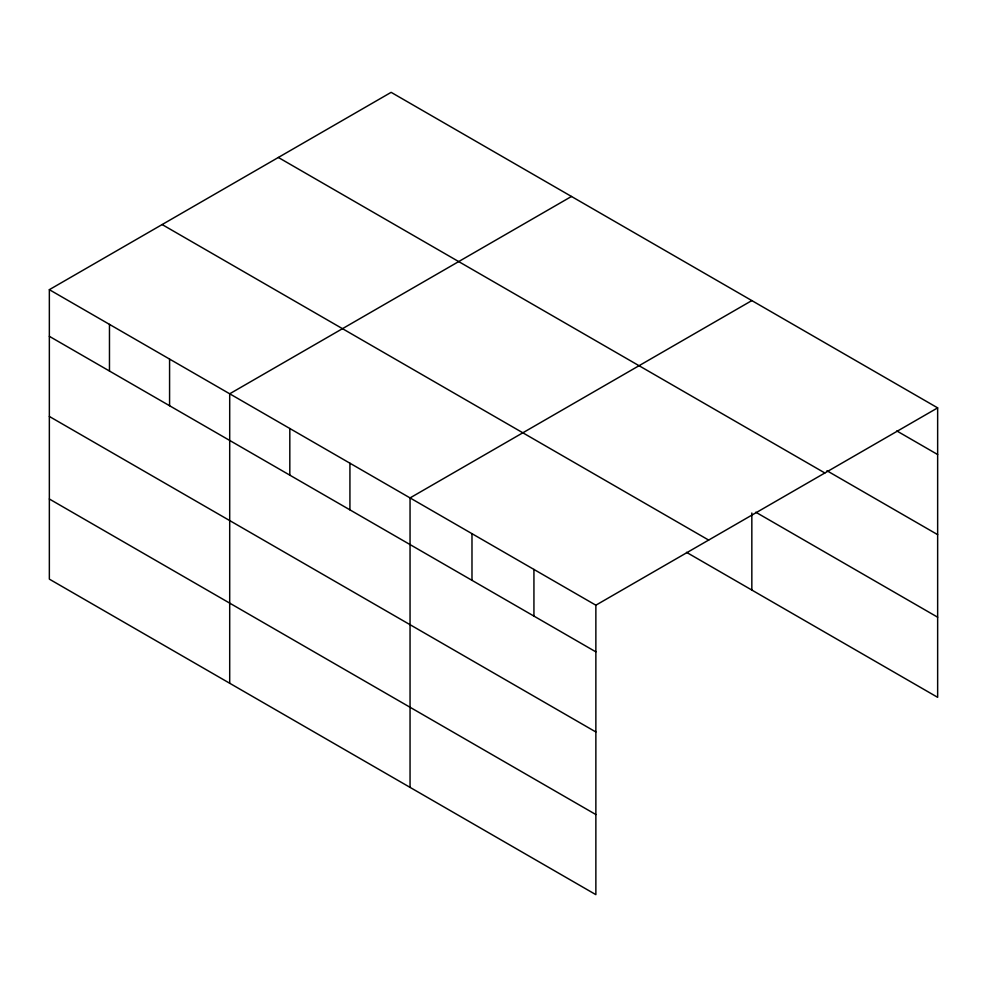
<?xml version="1.0" encoding="UTF-8"?>
<svg xmlns="http://www.w3.org/2000/svg" width="987" height="987" viewBox="0 0 987 987"><rect width="100%" height="100%" fill="white"/><g stroke="black" fill="none" stroke-linecap="round" stroke-linejoin="round"><path stroke-width="1.48" d="M49.35 289.672L595.864 605.191L595.864 894.654L49.35 579.135L49.35 289.672L391.136 92.346L937.65 407.865L937.65 697.328L686.496 552.325M571.485 196.462L229.7 393.788L229.7 683.251M751.835 300.591L410.049 497.917L410.049 787.379M595.864 605.191L937.65 407.865M896.801 430.937L937.65 454.526M826.946 470.737L937.65 534.646M278.346 157.464L824.861 472.983M755.783 512.204L937.65 617.208M162.139 224.555L708.654 540.074M49.35 336.32L595.864 651.852M49.35 416.452L595.864 731.972M49.35 499.003L595.864 814.534M751.835 513.006L751.835 590.053M533.93 569.437L533.93 616.085M471.983 533.671L471.983 580.331M349.929 463.211L349.929 509.86M289.82 428.506L289.82 475.154M169.579 359.083L169.579 405.731M109.471 324.378L109.471 371.026"/></g></svg>
